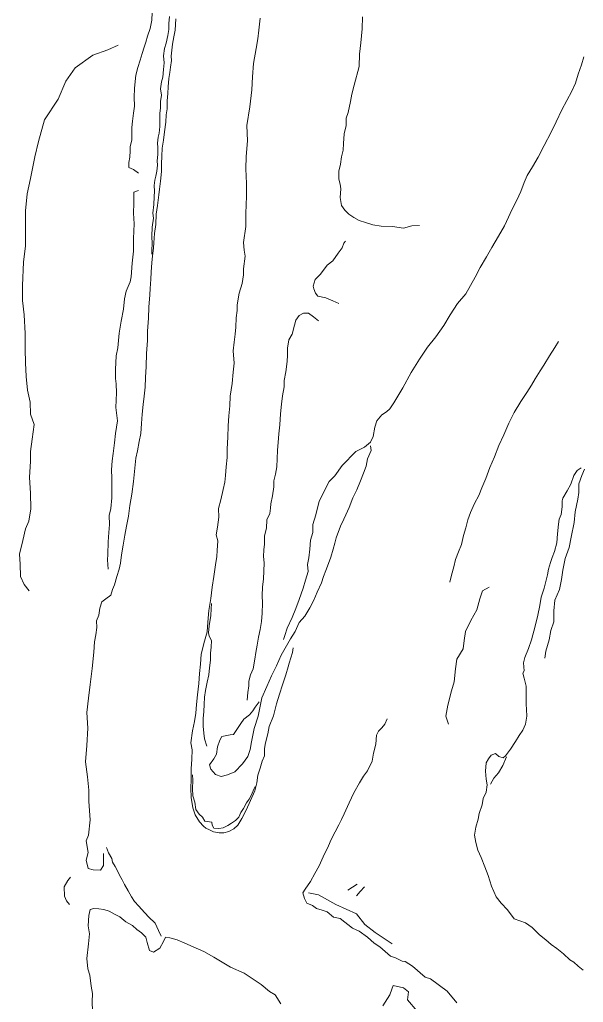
# Model space of a CAD drawing. Extents: x 683321 to 688873, y 7661944 to 7668387.
# Drawn here: x 687875.7 to 688087.9, y 7666023.8 to 7666393.6 of the extents above; entities that cross this region are included whole.
import ezdxf

# ---------------------------------------------------------------- set-up
doc = ezdxf.new("R2010")
doc.units = 0
doc.header["$MEASUREMENT"] = 0
doc.layers.add('01 CRESTA_Line', color=3, linetype='Continuous', lineweight=20)

msp = doc.modelspace()

# ---------------------------------------------------------------- linework, layer by layer
at = {"layer": '01 CRESTA_Line'}
for points in [[(687920.46, 7666335.77, 4280.26), (687918.56, 7666337.16, 4280.48), (687916.79, 7666337.94, 4280.45), (687916.77, 7666339.81, 4280.16), (687917.22, 7666341.84, 4280.01), (687917.29, 7666344.16, 4279.85), (687917.34, 7666345.76, 4279.63), (687917.97, 7666348.3, 4280.11), (687917.91, 7666349.7, 4279.95), (687918, 7666351.57, 4279.58), (687917.97, 7666352.96, 4279.67), (687918.19, 7666355.42, 4279.57), (687918.55, 7666358.42, 4279.55), (687918.94, 7666360.98, 4279.56), (687918.85, 7666364.42, 4279.36), (687918.98, 7666367.68, 4279.11), (687919.21, 7666370.3, 4278.79), (687919.48, 7666372.73, 4278.62), (687920.25, 7666375.61, 4278.42), (687921.11, 7666378.27, 4278.19), (687921.85, 7666380.84, 4277.99), (687922.57, 7666383.24, 4277.5), (687923.2, 7666385.05, 4277.34), (687923.9, 7666387.35, 4277.1), (687924.82, 7666390.19, 4276.8), (687925.46, 7666393.38, 4276.55), (687925.56, 7666396.29, 4276.19)], [(687932.11, 7666394.72, 4276.4), (687931.9, 7666392.14, 4276.54), (687931.89, 7666389.92, 4276.8), (687931.45, 7666387.65, 4276.97), (687930.82, 7666384.78, 4277.2), (687930.3, 7666382.66, 4277.38), (687929.88, 7666379.97, 4277.56), (687930.13, 7666377.32, 4277.9), (687929.86, 7666374.78, 4277.96), (687929.67, 7666371.98, 4278.23), (687929.14, 7666370.19, 4278.27), (687928.77, 7666367.51, 4278.56), (687929.08, 7666365.19, 4278.75), (687928.74, 7666362.77, 4278.9), (687928.7, 7666360.38, 4279.14), (687928.54, 7666358.21, 4279.33), (687928.48, 7666355.84, 4279.58), (687928.43, 7666353.37, 4279.78), (687928.18, 7666350.81, 4279.94), (687927.85, 7666349.36, 4280.08), (687927.58, 7666347.04, 4280.23), (687927.79, 7666345.47, 4280.37), (687927.72, 7666342.81, 4280.59), (687927.48, 7666340.41, 4280.78), (687927.62, 7666338.83, 4280.88), (687927.35, 7666336.53, 4281.18), (687926.96, 7666334.7, 4281.28), (687926.61, 7666333.23, 4281.43), (687926.39, 7666331.13, 4281.54), (687926.46, 7666329.04, 4281.72), (687926.41, 7666326.9, 4281.82), (687926.28, 7666324.04, 4282.01), (687925.89, 7666320.76, 4282.27), (687926.1, 7666318.82, 4282.45), (687925.57, 7666315.54, 4282.65), (687925.51, 7666312.1, 4282.96), (687925.57, 7666309.16, 4283.28), (687925.46, 7666306.95, 4283.49), (687925.54, 7666305.32, 4283.6)], [(688026.21, 7666316.06, 4301.84), (688023.33, 7666315.96, 4301.67), (688020.19, 7666315.08, 4300.93), (688016.12, 7666315.69, 4301.42), (688011.86, 7666315.89, 4301.25), (688008.62, 7666316.42, 4301.04), (688005.87, 7666317.25, 4300.94), (688003.56, 7666317.94, 4301.17), (688001.48, 7666319.06, 4301.25), (687999.62, 7666320.32, 4301.1), (687998.13, 7666321.83, 4300.78), (687996.92, 7666323.7, 4300.74), (687996.44, 7666326.61, 4301.15), (687996.59, 7666329.9, 4301.34), (687996.42, 7666331.72, 4301.18), (687995.91, 7666333.6, 4300.68), (687995.87, 7666336.62, 4300.69), (687996.45, 7666339.24, 4300.69), (687996.85, 7666342.01, 4301.21), (687997.5, 7666344.49, 4300.97), (687997.69, 7666346.94, 4300.31), (687997.87, 7666350.66, 4300.79), (687998.59, 7666353.73, 4300.56), (687998.62, 7666356.51, 4300.26), (687999.44, 7666358.64, 4300.39), (688000.25, 7666362.74, 4300.2), (688000.81, 7666365.48, 4300.09), (688001.68, 7666368.88, 4300.07), (688003.57, 7666375.95, 4300.51), (688003.71, 7666380.58, 4299.88), (688004.15, 7666384.85, 4299.14), (688004.66, 7666390.09, 4299.27), (688004.75, 7666394.59, 4298.99)], [(687907.29, 7666079.77, 4301.14), (687907.26, 7666075.31, 4301.61), (687906.16, 7666073.56, 4301.55), (687903.43, 7666073.64, 4302.04), (687901.47, 7666074.13, 4302.34), (687900.79, 7666077.32, 4302.14), (687901.48, 7666080.23, 4302.84), (687900.82, 7666084.57, 4301.27), (687901.62, 7666086.64, 4302.25), (687902.29, 7666092.5, 4301.57), (687901.74, 7666099.33, 4300.43), (687901.76, 7666103.59, 4300.52), (687901.22, 7666108.7, 4300.35), (687900.5, 7666114.3, 4300.13), (687901.07, 7666120.5, 4299.86), (687901.39, 7666126.91, 4299.11), (687901.06, 7666132.85, 4298.39), (687901.62, 7666138.24, 4297.35), (687902.21, 7666143.38, 4297.3), (687902.97, 7666149.44, 4296.9), (687903.6, 7666155.59, 4296.28), (687903.93, 7666159.41, 4295.99), (687904.39, 7666162.04, 4295.62), (687904.73, 7666164.85, 4295.36), (687904.63, 7666167.32, 4295.52), (687905.48, 7666169.49, 4295.06), (687905.89, 7666172.18, 4294.99), (687906.61, 7666174.55, 4294.63), (687908.18, 7666175.66, 4294.08), (687910.01, 7666176.98, 4293.79), (687910.62, 7666179.18, 4293.78), (687911.37, 7666180.96, 4293.79), (687912.34, 7666183.99, 4293.62), (687913.23, 7666186.8, 4293.4), (687913.64, 7666188.99, 4293.29), (687914.06, 7666192.15, 4293.02), (687914.74, 7666195.85, 4292.69), (687915.35, 7666199.6, 4292.37), (687915.93, 7666203.03, 4292.12), (687916.67, 7666206.68, 4291.95), (687917.23, 7666210.78, 4291.67), (687917.95, 7666215, 4291.33), (687918.63, 7666219.72, 4290.96), (687918.96, 7666223.57, 4290.45), (687919.49, 7666228.58, 4289.87), (687920.02, 7666231.37, 4289.7), (687920.73, 7666234.88, 4289.31), (687921.34, 7666237.8, 4289.15), (687921.6, 7666241.63, 4288.74), (687921.9, 7666245.11, 4288.4), (687922.27, 7666248.7, 4288.14), (687922.57, 7666251.9, 4287.89), (687922.98, 7666255.29, 4287.52), (687923.13, 7666258.97, 4287.31), (687923.33, 7666263.09, 4287.05), (687923.42, 7666267.99, 4286.63), (687923.83, 7666272.85, 4286.09), (687923.9, 7666276.36, 4285.85), (687924.17, 7666281.23, 4285.42), (687924.41, 7666285.34, 4285.03), (687924.69, 7666290, 4284.64), (687924.9, 7666292.42, 4284.49), (687925.12, 7666295.92, 4284.19), (687925.23, 7666298.54, 4284.03), (687925.47, 7666302.15, 4283.77), (687925.75, 7666304.62, 4283.67), (687926.09, 7666307.69, 4283.47), (687926.25, 7666309.57, 4283.28), (687926.5, 7666313.13, 4283), (687926.97, 7666316.5, 4282.7), (687927.16, 7666320.37, 4282.41), (687927.63, 7666323.58, 4282.19), (687928.08, 7666327.64, 4281.96), (687928.31, 7666329.83, 4281.83), (687928.72, 7666332.8, 4281.64), (687929.09, 7666336.38, 4281.15), (687929.09, 7666339.37, 4280.98), (687929.2, 7666342.17, 4280.68), (687929.4, 7666345.27, 4280.53), (687929.84, 7666348.2, 4280.25), (687930.28, 7666351.35, 4280.04), (687930.75, 7666354.94, 4279.56), (687930.93, 7666357.74, 4279.49), (687931.23, 7666360.05, 4279.3), (687931.29, 7666362.99, 4279.01), (687931.53, 7666365.72, 4278.83), (687931.66, 7666368.26, 4278.61), (687931.86, 7666371.45, 4278.41), (687932.23, 7666373.71, 4278.21), (687932.53, 7666375.71, 4278.07), (687932.9, 7666378.18, 4277.72), (687932.79, 7666379.79, 4277.76), (687933.3, 7666384.34, 4277.36), (687933.82, 7666387.13, 4277.07), (687934.22, 7666389.61, 4276.87), (687934.54, 7666393.84, 4276.53)], [(687966.21, 7666394.08, 4276.62), (687965.71, 7666389.6, 4277.01), (687965.42, 7666386.36, 4277.26), (687964.79, 7666382.7, 4277.51), (687963.79, 7666377.08, 4277.89), (687963.39, 7666372.05, 4278.3), (687963.16, 7666367.17, 4278.46), (687962.42, 7666360.77, 4279), (687961.29, 7666353.69, 4279.44), (687961.49, 7666348.01, 4279.82), (687961.03, 7666342.05, 4280.27), (687960.87, 7666337.38, 4280.68), (687961.09, 7666331.89, 4280.96), (687961.17, 7666327.16, 4281.52), (687960.92, 7666320.59, 4282.64), (687960.9, 7666315.74, 4282.42), (687960.03, 7666309.7, 4283.1), (687960.25, 7666306.84, 4283.45), (687960.6, 7666304.51, 4283.5), (687959.95, 7666299.84, 4284.55), (687959.95, 7666297.5, 4284.69), (687959.43, 7666294.33, 4284.92), (687958.35, 7666290.63, 4285.2), (687957.88, 7666287.82, 4285.19), (687957.65, 7666286.19, 4284.95), (687957.66, 7666284.09, 4284.92), (687957.19, 7666281.33, 4285.03), (687957.04, 7666277.82, 4285.2), (687956.88, 7666275.22, 4285.38), (687956.47, 7666272.19, 4285.63), (687956.06, 7666268.96, 4285.85), (687956.45, 7666264.36, 4286.43), (687956.04, 7666260.96, 4286.73), (687955.74, 7666256.63, 4287.2), (687955.02, 7666251.92, 4287.5), (687954.8, 7666248.21, 4287.89), (687954.41, 7666244.54, 4288.23), (687954.19, 7666240.75, 4288.43), (687954.03, 7666236.48, 4288.66), (687953.85, 7666232.1, 4289.35), (687953.89, 7666228.86, 4289.46), (687953.45, 7666225.34, 4289.83), (687953.26, 7666222.05, 4290.04), (687952.9, 7666219.52, 4290.13), (687952.37, 7666216.79, 4290.38), (687951.44, 7666212.89, 4290.75), (687950.56, 7666209.57, 4291.08), (687950.68, 7666206.36, 4291.29), (687950.14, 7666202.66, 4291.43), (687949.69, 7666199.65, 4291.99), (687950.28, 7666197.49, 4292.48), (687950.11, 7666193.83, 4292.86), (687949.96, 7666191.58, 4292.99), (687949.5, 7666188.39, 4293.01), (687948.79, 7666184.06, 4293.47), (687948.13, 7666180.07, 4293.64), (687947.65, 7666175.79, 4294), (687946.99, 7666171.23, 4294.61), (687946.53, 7666166.82, 4295), (687946.35, 7666163.23, 4295.36), (687945.25, 7666159.68, 4295.55), (687944.08, 7666154.81, 4296.13), (687943.8, 7666151.01, 4296.39), (687943.38, 7666147.56, 4296.6), (687943.14, 7666143.77, 4296.62), (687942.72, 7666139.51, 4297.26), (687942.27, 7666135.83, 4297.56), (687942.04, 7666132.61, 4297.89), (687941.49, 7666129.48, 4297.92), (687940.84, 7666125.95, 4298.2), (687940.19, 7666121.45, 4298.9), (687940.68, 7666118.84, 4299.11), (687940.48, 7666115.26, 4299.45), (687940.27, 7666111.72, 4299.57), (687940.23, 7666107.7, 4299.79), (687940.11, 7666104.41, 4300.06), (687940.25, 7666100.83, 4300.41), (687940.87, 7666097.02, 4300.55), (687941.76, 7666094.35, 4300.73), (687943.46, 7666091.69, 4300.93), (687944.92, 7666090.03, 4301.12), (687945.82, 7666089.39, 4301.16), (687947.14, 7666088.74, 4301.22), (687948.73, 7666087.97, 4301.16), (687950.81, 7666087.57, 4301.12), (687952.64, 7666087.57, 4301.14), (687954.41, 7666088.04, 4301.15), (687956.32, 7666089.14, 4301.31), (687957.87, 7666090.48, 4301.49), (687959.37, 7666093.03, 4301.79), (687960.99, 7666096.09, 4301.85), (687962.64, 7666099.77, 4302.05), (687964.22, 7666103.34, 4301.91), (687964.99, 7666106.34, 4302.1), (687965.42, 7666109.24, 4302.42), (687966.22, 7666111.96, 4302.76), (687966.97, 7666114.51, 4302.81), (687967.88, 7666116.6, 4302.99), (687967.94, 7666119.26, 4303.29), (687968.31, 7666121.46, 4303.46), (687969.14, 7666124.78, 4303.63), (687969.61, 7666127.53, 4303.67), (687971.25, 7666131.63, 4304.26), (687972.44, 7666136.16, 4304.41), (687973.57, 7666139.71, 4304.69), (687974.69, 7666143.23, 4304.83), (687975.97, 7666147.01, 4305.16), (687976.86, 7666150.06, 4305.29), (687977.2, 7666151.48, 4305.79), (687978.42, 7666155.46, 4306.25), (687978.74, 7666157.13, 4306.58)], [(687879.33, 7666178.63, 4275.59), (687877.42, 7666181.07, 4274.94), (687876.08, 7666184, 4275.09), (687875.88, 7666188.71, 4275.16), (687875.72, 7666192.43, 4274.04), (687876.89, 7666197.61, 4274.74), (687877.89, 7666202.02, 4274.12), (687879.12, 7666204.89, 4274.41), (687879.88, 7666209.45, 4273.88), (687879.77, 7666215.34, 4274.25), (687879.42, 7666221.33, 4274.28), (687879.85, 7666227.44, 4273.67), (687879.85, 7666231.03, 4273.99), (687880.45, 7666235.77, 4273.46), (687881.16, 7666241.22, 4273.27), (687879.81, 7666245.13, 4273.39), (687879.64, 7666249.63, 4273.38), (687878.67, 7666254.21, 4273.31), (687878.16, 7666259.23, 4273.52), (687877.96, 7666264.46, 4273.28), (687877.75, 7666269.59, 4273.02), (687877.75, 7666275.42, 4272.9), (687877.46, 7666282.44, 4273.13), (687876.83, 7666287.92, 4272.96), (687876.82, 7666293.51, 4273), (687877.18, 7666302.28, 4272.89), (687877.91, 7666308.46, 4272.93), (687877.91, 7666316.28, 4272.93), (687877.98, 7666321.65, 4272.49), (687878.5, 7666327.97, 4272.32), (687879.85, 7666333.84, 4272.14), (687881.41, 7666341.91, 4272.16), (687882.77, 7666347.68, 4271.95), (687885.11, 7666355.83, 4272.13), (687890.21, 7666363.63, 4272.62), (687893.07, 7666370.38, 4272.66), (687896.66, 7666375.48, 4272.23), (687903.26, 7666380.19, 4272.45), (687908.94, 7666382.21, 4271.63), (687912.8, 7666384.01, 4271.64)], [(688088.09, 7666379.6, 4325.2), (688087.19, 7666376.63, 4324.89), (688085.95, 7666373.05, 4324.69), (688084.98, 7666369.68, 4324.59), (688083.62, 7666366.72, 4324.29), (688081.76, 7666363.2, 4323.93), (688079.88, 7666359.59, 4323.89), (688077.64, 7666355.08, 4323.16), (688075.77, 7666351.24, 4322.98), (688073.17, 7666346.22, 4322.11), (688070.92, 7666341.77, 4322.06), (688068.8, 7666338.18, 4321.89), (688066.79, 7666334.92, 4322.29), (688065.7, 7666332.25, 4322.08), (688064.41, 7666328.93, 4321.6), (688062.9, 7666325.65, 4321.29), (688060.96, 7666322.03, 4320.86), (688059.79, 7666319.24, 4320.81), (688058.23, 7666316.04, 4320.61), (688056.04, 7666312.1, 4320.26), (688053.5, 7666307.8, 4319.7), (688051.47, 7666304.38, 4319.56), (688049.14, 7666300.28, 4319.21), (688047.21, 7666296.61, 4319.09), (688043.69, 7666290.38, 4318.39), (688040.58, 7666286.7, 4318.32), (688037.8, 7666282.51, 4318.03), (688035.42, 7666278.48, 4317.79), (688032.36, 7666274.18, 4317.44), (688029.3, 7666270.37, 4317.31), (688026.22, 7666265.79, 4316.73), (688023.14, 7666260.75, 4316.3), (688019.97, 7666255.08, 4315.42), (688016.61, 7666249.33, 4314.89), (688015.13, 7666247.11, 4314.64), (688013.88, 7666246.04, 4314.16), (688012.08, 7666244.87, 4313.36), (688010.24, 7666242.55, 4313.39), (688009.41, 7666240.25, 4313.22), (688008.75, 7666236.76, 4312.92), (688007.83, 7666234.59, 4312.98), (688005.5, 7666232.67, 4312.32), (688002.32, 7666231.04, 4311), (687997.07, 7666225.74, 4311.59), (687994.38, 7666221.88, 4311.58), (687992.19, 7666219.82, 4311.23), (687990.55, 7666216.65, 4310.97), (687988.49, 7666212.24, 4310.36), (687987.81, 7666209.92, 4310.5), (687987.2, 7666207.26, 4310.04), (687986.12, 7666203.6, 4309.73), (687986.03, 7666200.62, 4309.36), (687985.25, 7666197.76, 4309.03), (687984.94, 7666194.28, 4308.67), (687984.63, 7666191.09, 4308.61), (687984.08, 7666188.5, 4308.28), (687984.38, 7666185.88, 4308.56), (687983.3, 7666182.67, 4307.81), (687982.42, 7666179.6, 4307.54), (687980.92, 7666175.42, 4307.14), (687979.66, 7666172.05, 4306.67), (687978.35, 7666168.6, 4306.76), (687976.41, 7666164.6, 4306.25), (687975.5, 7666161.78, 4305.94), (687975.05, 7666160.3, 4305.77)], [(687920.4, 7666329.26, 4281.52), (687918.76, 7666328.64, 4282.11), (687918.64, 7666324.51, 4282.39), (687918.54, 7666320.75, 4282.71), (687918.79, 7666316.78, 4283.04), (687918.55, 7666311.26, 4283.42), (687918.61, 7666306.5, 4283.71), (687918.06, 7666301.88, 4284.03), (687917.74, 7666296.76, 4284.25), (687917.29, 7666294.94, 4284.81), (687915.84, 7666291.36, 4285.23), (687915.18, 7666288.58, 4285.39), (687914.78, 7666284.68, 4285.65), (687913.89, 7666280.15, 4286.02), (687913.19, 7666275.63, 4286.49), (687912.73, 7666270.07, 4287.19), (687912, 7666267.07, 4287.33), (687911.75, 7666261.9, 4288.01), (687911.81, 7666258.49, 4288.23), (687912.04, 7666256.57, 4288.55), (687912.13, 7666253.14, 4288.51), (687911.88, 7666247.59, 4288.77), (687912.55, 7666242.55, 4288.17), (687911.84, 7666237.85, 4290.03), (687911.41, 7666234.34, 4290.33), (687910.94, 7666230.36, 4290.72), (687910.53, 7666227.53, 4290.99), (687910.34, 7666224.18, 4291.03), (687910.46, 7666221.04, 4291.47), (687910.39, 7666217.83, 4291.93), (687910.38, 7666213.66, 4291.95), (687910.02, 7666209.6, 4292.14), (687909.42, 7666207.02, 4292.36), (687909.48, 7666203.62, 4292.41), (687909.32, 7666200.55, 4292.68), (687909, 7666197.03, 4292.86), (687908.89, 7666192.34, 4293.33), (687908.73, 7666190.32, 4293.57), (687909.07, 7666186.78, 4292.96)], [(687995.86, 7666286.76, 4296.17), (687993.64, 7666287.8, 4296.16), (687991.04, 7666288.94, 4296.11), (687987.96, 7666289.53, 4296.04), (687987.1, 7666290.66, 4296.44), (687986.43, 7666292.33, 4297.1), (687986.23, 7666293.32, 4296.98), (687987, 7666295.75, 4297.05), (687989.02, 7666297.76, 4297.23), (687991.54, 7666301.18, 4296.86), (687993.64, 7666302.78, 4297.41), (687995.65, 7666305.64, 4298.07), (687997.16, 7666307.66, 4297.59), (687997.74, 7666309.46, 4296.86), (687998.37, 7666310.22, 4296.74)], [(687961.39, 7666137.48, 4302.5), (687961.58, 7666140.37, 4302.61), (687961.98, 7666142.84, 4302.33), (687962, 7666144.59, 4302.23), (687962.58, 7666147.02, 4302.45), (687963.58, 7666149.25, 4302.34), (687964.26, 7666152.87, 4302.02), (687964.64, 7666155.42, 4302.09), (687965.09, 7666158.17, 4302.16), (687965.61, 7666161.2, 4302.1), (687966.2, 7666164.1, 4301.79), (687966.75, 7666167.06, 4301.43), (687967.06, 7666170.23, 4301.33), (687967.15, 7666174.04, 4301.25), (687967.01, 7666176.91, 4301.33), (687967.2, 7666180.06, 4301.27), (687967.46, 7666183.12, 4301.02), (687967.69, 7666186.05, 4300.81), (687967.76, 7666189.16, 4300.93), (687967.55, 7666191.5, 4300.88), (687967.69, 7666194.07, 4301.1), (687967.87, 7666196.26, 4301.06), (687967.85, 7666199.39, 4300.84), (687968.65, 7666202.25, 4300.67), (687968.74, 7666205.32, 4300.61), (687969.87, 7666207.75, 4300.57), (687970.18, 7666209.7, 4300.24), (687970.3, 7666211.33, 4300.21), (687970.85, 7666214.45, 4300.23), (687971.36, 7666217.81, 4299.97), (687971.45, 7666220.09, 4299.95), (687971.99, 7666222.58, 4299.69), (687972.49, 7666225.25, 4299.57), (687972.65, 7666228.36, 4299.62), (687972.81, 7666231.53, 4299.58), (687973.04, 7666234.41, 4299.78), (687973.28, 7666237.77, 4299.2), (687973.61, 7666241.09, 4299.07), (687973.94, 7666245.3, 4299.05), (687974.29, 7666248.91, 4298.84), (687974.7, 7666252, 4299.02), (687975.32, 7666255.44, 4298.84), (687975.35, 7666257.73, 4298.56), (687975.87, 7666261.1, 4298.31), (687976.42, 7666264.94, 4298.19), (687976.59, 7666267.34, 4298.03), (687976.52, 7666269.98, 4297.94), (687977, 7666273.06, 4297.75), (687978.28, 7666275.21, 4297.72), (687979.19, 7666278.62, 4297.64), (687979.69, 7666280.55, 4297.19), (687980.94, 7666282.2, 4297.22), (687982.59, 7666283.15, 4297.46), (687984.47, 7666283.07, 4297.64), (687986.3, 7666281.74, 4297.53), (687988.17, 7666280.22, 4296.75)], [(688037.71, 7666181.91, 4309.59), (688038.29, 7666184.56, 4309.78), (688039.13, 7666187.64, 4310.47), (688039.81, 7666190.46, 4310.8), (688040.96, 7666193.29, 4311.17), (688042.07, 7666196.05, 4311.13), (688042.82, 7666199.41, 4311.37), (688043.68, 7666202.36, 4311.68), (688044.5, 7666205.39, 4311.87), (688045.49, 7666208.16, 4311.99), (688046.96, 7666211.54, 4312.17), (688048.55, 7666214.53, 4312.42), (688049.75, 7666217.38, 4312.76), (688051.17, 7666220.86, 4312.95), (688052.7, 7666224.99, 4313.29), (688054.44, 7666229.11, 4313.54), (688056.1, 7666233.36, 4313.84), (688057.98, 7666237.35, 4314.11), (688059.9, 7666241.7, 4314.39), (688061.87, 7666245.75, 4314.76), (688064.38, 7666249.94, 4315.14), (688066.67, 7666253.3, 4315.35), (688068.35, 7666255.98, 4315.56), (688069.73, 7666258.47, 4315.89), (688071.62, 7666261.41, 4316.15), (688073.09, 7666263.61, 4316.27), (688075.14, 7666267.06, 4316.88), (688077.13, 7666270.24, 4317.18), (688078.63, 7666272.44, 4317.2)], [(687965.91, 7666136.86, 4304.49), (687964.42, 7666134.91, 4304.15), (687963.56, 7666133.51, 4303.92), (687962.29, 7666131.98, 4303.54), (687960.09, 7666130.32, 4303.44), (687958.99, 7666128.77, 4303.05), (687957.98, 7666127.21, 4302.59), (687956.28, 7666124.53, 4302.46), (687954.91, 7666124.43, 4302), (687951.78, 7666123.87, 4301.92), (687951.12, 7666122.42, 4301.32), (687950.24, 7666119.99, 4301.04), (687949.87, 7666117.19, 4301.27), (687948.82, 7666115.48, 4300.67), (687947.13, 7666113.2, 4300.26), (687947.63, 7666111.57, 4300.11), (687949.4, 7666109.5, 4300.26), (687951.6, 7666108.81, 4300.5), (687953.93, 7666109.44, 4301.59), (687956.69, 7666110.49, 4302.39), (687959.62, 7666113.53, 4302.56), (687961.61, 7666116.27, 4302.15), (687962.44, 7666118.95, 4302.39), (687962.98, 7666121.81, 4303.18), (687964.06, 7666126.81, 4303.47), (687965.57, 7666131.54, 4303.59), (687966.84, 7666138.41, 4304.94), (687968.76, 7666142.58, 4305.27), (687970.54, 7666146.61, 4305.54), (687972.45, 7666150.47, 4305.91), (687974.12, 7666154.46, 4306.42), (687976.16, 7666158, 4306.4), (687977.74, 7666160.63, 4306.59), (687979.45, 7666163.39, 4306.91), (687980.95, 7666166.74, 4307.11), (687983.02, 7666169.11, 4307.43), (687984.92, 7666172.26, 4307.64), (687986.41, 7666175.13, 4307.83), (687987.77, 7666178.17, 4308.11), (687989.37, 7666181.65, 4308.52), (687990.12, 7666184.02, 4308.75), (687990.98, 7666186.32, 4308.98), (687992.03, 7666188.93, 4309.23), (687992.81, 7666191.3, 4309.57), (687993.8, 7666194.27, 4309.73), (687994.34, 7666196.61, 4310.08), (687994.87, 7666198.63, 4310.34), (687996.48, 7666203, 4310.49), (687997.78, 7666205.63, 4310.67), (687998.48, 7666207.3, 4310.77), (687999.73, 7666210.06, 4310.89), (688001.14, 7666213.58, 4311.21), (688002.65, 7666216.7, 4311.36), (688004.08, 7666219.97, 4311.46), (688005.2, 7666222.93, 4311.79), (688006.14, 7666225.5, 4312.17), (688006.67, 7666228.25, 4312.3), (688008.07, 7666231.47, 4312.31), (688007.75, 7666233.14, 4312.9)], [(688087.83, 7666035.89, 4333.51), (688085.92, 7666037.44, 4332.93), (688084.32, 7666038.93, 4333.4), (688082.87, 7666039.77, 4333.36), (688080.51, 7666041.99, 4333.37), (688077.97, 7666044.03, 4332.94), (688075.84, 7666045.57, 4333.67), (688073.85, 7666047.32, 4333.5), (688071.4, 7666049.16, 4332.93), (688068.68, 7666051.96, 4333.71), (688066.13, 7666053.77, 4333.04), (688061.87, 7666055.16, 4332.37), (688059.35, 7666058.61, 4332.83), (688056.99, 7666061.07, 4332.57), (688055.13, 7666063.55, 4332.61), (688053.31, 7666067.53, 4332.16), (688052.07, 7666071.49, 4331.96), (688050.88, 7666074.76, 4332.14), (688049.49, 7666078.31, 4332.09), (688048.23, 7666081.07, 4332), (688047.48, 7666083.89, 4332.05), (688046.91, 7666086.65, 4332.32), (688047.43, 7666089.68, 4332.19), (688048.33, 7666092.72, 4332.23), (688048.68, 7666094.86, 4332.66), (688049.83, 7666098.17, 4332.39), (688050.17, 7666100.45, 4332.35), (688051.3, 7666102.88, 4332.4), (688051.66, 7666105.6, 4332), (688051.3, 7666107.81, 4331.45), (688051.06, 7666110.78, 4330.69), (688051.28, 7666113.88, 4330.41), (688052.19, 7666115.45, 4330.58), (688053.2, 7666116.82, 4330.67), (688054.87, 7666117.45, 4330.83), (688056.07, 7666116.34, 4331.77), (688057.68, 7666115.79, 4332.91), (688058.65, 7666116.54, 4332.95), (688060.51, 7666119.02, 4332.58), (688062.44, 7666121.92, 4332.16), (688063.76, 7666124.17, 4332.44), (688065.1, 7666126.15, 4332.77), (688066.12, 7666128.45, 4332.94), (688066.64, 7666131.45, 4332.77), (688066.5, 7666134.03, 4332.86), (688066.43, 7666136.04, 4333.05), (688066.34, 7666139.14, 4332.33), (688066.34, 7666142.72, 4331.79), (688065.63, 7666145.74, 4331.75), (688065.14, 7666147.62, 4331.86), (688065.6, 7666148.49, 4331.99), (688065.36, 7666151.57, 4330.75), (688065.95, 7666153.6, 4330.71), (688067.32, 7666156.94, 4330.83), (688068.43, 7666160.24, 4331.27), (688069.74, 7666165.3, 4331.24), (688070.79, 7666169.46, 4331.45), (688071.5, 7666173.09, 4331.11), (688072.04, 7666176.3, 4331.6), (688073.17, 7666179.69, 4331.72), (688074.42, 7666184.71, 4331.64), (688074.84, 7666186.82, 4331.17), (688075.58, 7666189.28, 4331.13), (688076.23, 7666191.2, 4331.07), (688077.09, 7666193.41, 4330.98), (688077.93, 7666196.72, 4331.24), (688078.22, 7666200.15, 4331.08), (688078.53, 7666203.7, 4331.3), (688078.82, 7666205.65, 4331.16), (688079.59, 7666207.36, 4331.09), (688079.99, 7666210.22, 4331.31), (688079.93, 7666212.52, 4331.32), (688080.23, 7666213.56, 4331.27), (688081.79, 7666216.33, 4332.29), (688083.2, 7666218.72, 4332.6), (688084.4, 7666221.99, 4331.9), (688085.54, 7666223.98, 4332.09), (688087.11, 7666224.9, 4331.75)], [(688073.37, 7666153.27, 4331.6), (688073.82, 7666155.98, 4331.81), (688075.06, 7666160.17, 4332.01), (688075.69, 7666163.67, 4332.23), (688076.77, 7666166.99, 4332.17), (688076.79, 7666171.16, 4332.51), (688077.23, 7666175.13, 4332.48), (688078.95, 7666179.18, 4332.33), (688079.71, 7666182.95, 4332.26), (688080.2, 7666186.41, 4332.26), (688081.02, 7666190.75, 4332.41), (688082.54, 7666194.97, 4332.73), (688083.3, 7666198.88, 4332.53), (688084.49, 7666204.31, 4332.58), (688084.88, 7666208.38, 4332.64), (688085.85, 7666213.08, 4333.82), (688086.27, 7666215.68, 4332.42), (688086.21, 7666218.89, 4332.37), (688087.33, 7666222, 4332.33), (688088.37, 7666224.38, 4332.22)], [(688052.47, 7666180.01, 4317.83), (688049.93, 7666178.67, 4317.43), (688048.95, 7666175.64, 4317.37), (688047.88, 7666171.45, 4317.58), (688045.62, 7666167.44, 4317.24), (688043.6, 7666163.38, 4317.71), (688043.12, 7666160.01, 4317.55), (688042.68, 7666156.86, 4317.76), (688040.24, 7666152.94, 4316.94), (688039.8, 7666149.23, 4316.35), (688039.26, 7666144.44, 4317.14), (688038.32, 7666141.07, 4317.04), (688036.93, 7666135.64, 4317.46), (688036.1, 7666131.49, 4316.72), (688037.2, 7666128.52, 4316.95)], [(687947.95, 7666173.84, 4294.19), (687947.81, 7666171.88, 4294.52), (687947.63, 7666169.4, 4294.67), (687947.09, 7666165.53, 4295.23), (687946.76, 7666162.78, 4295.49), (687947.1, 7666161.64, 4295.38), (687947.9, 7666159.91, 4295.25), (687947.85, 7666157.42, 4295.95), (687947.62, 7666155.18, 4296.35), (687947.6, 7666152.6, 4296.69), (687947.15, 7666149.61, 4296.69), (687946.9, 7666147.06, 4296.83), (687946.33, 7666144.31, 4297.05), (687945.72, 7666141.1, 4297.26), (687945.29, 7666138.68, 4297.49), (687945.22, 7666135.88, 4297.76), (687945.05, 7666133.28, 4297.95), (687944.78, 7666130.57, 4298.3), (687944.84, 7666127.66, 4298.75), (687945, 7666125.11, 4298.81), (687945.33, 7666122.89, 4298.94), (687946.2, 7666120.21, 4299.3)], [(688040.25, 7666023.66, 4308.52), (688036.66, 7666027.96, 4308.64), (688030.35, 7666032.63, 4308.4), (688028.41, 7666033.28, 4308.39), (688023.66, 7666037.35, 4306.78), (688020.86, 7666039.15, 4306.44), (688019.72, 7666039.33, 4306.14), (688017.24, 7666040.52, 4305.63), (688015.38, 7666041.18, 4305.39), (688011.25, 7666044.71, 4304.85), (688009.21, 7666046.09, 4305.16), (688006.64, 7666048.37, 4304.63), (688003.55, 7666050.57, 4304.24), (688000.98, 7666051.65, 4304.52), (687996.34, 7666055.28, 4303.4), (687993.93, 7666055.82, 4303.4), (687991.44, 7666057.84, 4303.68), (687989.57, 7666058.47, 4304.13), (687987.46, 7666059.13, 4304.04), (687985.92, 7666060.21, 4303.74), (687983.8, 7666061.05, 4303.59), (687982.96, 7666062.85, 4303.08), (687982.31, 7666064.94, 4303.07), (687983.18, 7666066.44, 4303.18), (687985.21, 7666069.23, 4302.64), (687986.88, 7666072.25, 4302.53), (687988.51, 7666075.12, 4302.6), (687989.99, 7666078.59, 4302.64), (687991.99, 7666082.68, 4302.83), (687993.05, 7666085.13, 4303.02), (687994.47, 7666088, 4302.93), (687995.84, 7666090.6, 4303.3), (687996.86, 7666092.58, 4303.6), (687997.83, 7666094.75, 4303.69), (687999.77, 7666098.87, 4303.8), (688001.56, 7666102.67, 4303.61), (688003.63, 7666106.43, 4303.85), (688005.22, 7666108.88, 4303.94), (688006.64, 7666110.91, 4304.15), (688008.42, 7666114.5, 4303.69), (688008.92, 7666117.57, 4303.91), (688009.81, 7666121, 4303.74), (688010, 7666124.29, 4303.57), (688010.83, 7666125.85, 4304.06), (688012.02, 7666127.03, 4304.31), (688013.15, 7666128.52, 4304.11), (688014.05, 7666130.53, 4304)], [(688052.92, 7666105.85, 4332.6), (688054.27, 7666108.09, 4332.57), (688056.01, 7666110.13, 4332.81), (688057.62, 7666112.89, 4332.59), (688058.97, 7666116.14, 4332.71)], [(687964.38, 7666105.06, 4302.23), (687963.59, 7666103.32, 4302.14), (687962.84, 7666101.57, 4302.13), (687962.08, 7666100.19, 4301.95), (687961.11, 7666098.92, 4301.9), (687959.97, 7666096.78, 4301.75), (687958.93, 7666095.28, 4301.66), (687958.22, 7666093.49, 4301.49), (687956.93, 7666092.25, 4301.36), (687955.52, 7666091.23, 4301.33), (687954.03, 7666090.33, 4301.29), (687952.31, 7666089.44, 4301.2), (687950.74, 7666089.24, 4301.2), (687948.85, 7666089.35, 4301.24), (687948.2, 7666090.51, 4301.2), (687948.03, 7666091.54, 4301.14), (687945.42, 7666091.94, 4300.9), (687944.49, 7666093.45, 4300.62), (687943.27, 7666094.57, 4300.67), (687942.02, 7666096.4, 4300.48), (687941.68, 7666099.08, 4300.6), (687940.95, 7666101.53, 4300.31), (687940.83, 7666104.12, 4300.1), (687940.94, 7666107.44, 4299.83), (687940.81, 7666109.39, 4299.7)], [(687928.94, 7666048.74, 4302.83), (687927.98, 7666050.79, 4303.16), (687926.75, 7666053.61, 4302.76), (687924.18, 7666056.03, 4302.27), (687921.59, 7666058.86, 4302.49), (687920.55, 7666059.97, 4302.57), (687918.94, 7666061.71, 4302.71), (687917.84, 7666063.53, 4302.32), (687916.6, 7666065.71, 4301.54), (687915.22, 7666068.18, 4301.48), (687914.29, 7666069.94, 4301.24), (687913.36, 7666071.63, 4301.11), (687912.7, 7666073.09, 4301.51), (687911.66, 7666074.86, 4301.56), (687910.64, 7666076.49, 4301.14), (687910.39, 7666077.87, 4301.12), (687909.19, 7666080.08, 4300.38), (687908.39, 7666082.12, 4300.04)], [(687894.46, 7666060.64, 4298.58), (687893.4, 7666062.04, 4298.54), (687892.54, 7666063.76, 4298.09), (687892.53, 7666067.29, 4297.41), (687893.8, 7666069.64, 4297.69), (687894.87, 7666070.86, 4298.62)], [(688002.83, 7666068.27, 4303.03), (687999.29, 7666065.95, 4303.14)], [(688005.6, 7666067.23, 4302.85), (688003.96, 7666065.49, 4302.79), (688002.5, 7666063.92, 4302.7)], [(687984.45, 7666064.98, 4301.78), (687988.18, 7666064.28, 4302.93), (687994.74, 7666060.63, 4304.25), (688002.58, 7666057.04, 4305.5), (688005.7, 7666053.06, 4305.58), (688009.53, 7666050.08, 4305.89), (688015.93, 7666045.85, 4306.68)], [(687903.14, 7666020.56, 4302.22), (687903.04, 7666023.96, 4302.26), (687903.2, 7666027.17, 4302.37), (687902.67, 7666029.82, 4302.46), (687902.13, 7666034.03, 4302.27), (687901.39, 7666036.44, 4302.73), (687901.03, 7666040.27, 4303.14), (687901.6, 7666045.79, 4302.63), (687901.98, 7666049.6, 4302.59), (687901.56, 7666052.57, 4302.47), (687901.78, 7666056.49, 4302.81), (687902.3, 7666058.68, 4302.99), (687903.64, 7666059.08, 4303.29), (687905.47, 7666059.02, 4303.39), (687907.44, 7666058.74, 4303.02), (687909.4, 7666058.12, 4303.43), (687911.68, 7666056.88, 4303.12), (687913.38, 7666055.97, 4302.75), (687915.75, 7666054.06, 4303.01), (687918.25, 7666052.69, 4303.19), (687919.85, 7666051.2, 4303.28), (687921.53, 7666049.96, 4303.16), (687923.21, 7666048.26, 4303.12), (687923.76, 7666046.29, 4303.35), (687924.65, 7666043.31, 4304.7), (687926.15, 7666042.64, 4304.77), (687928.43, 7666044.14, 4303.94), (687929.86, 7666046.66, 4302.83), (687930.61, 7666048.28, 4302.41), (687932.27, 7666048.04, 4302.56), (687935.03, 7666047.3, 4302.88), (687937.9, 7666046.09, 4302.77), (687940.99, 7666044.72, 4302.89), (687945.11, 7666042.92, 4302.82), (687948.79, 7666040.83, 4303.17), (687955.06, 7666037.06, 4303.37), (687960.21, 7666034.83, 4303.84), (687966.66, 7666030.49, 4303.89), (687969.72, 7666027.9, 4303.8), (687971.86, 7666026.66, 4303.68), (687974.04, 7666023.29, 4304.34)], [(688012.38, 7666022.44, 4305.69), (688015.02, 7666026.57, 4305.71), (688015.79, 7666028.7, 4305.82), (688016.31, 7666030.17, 4305.47), (688020.25, 7666029.3, 4306.16), (688022.15, 7666027.7, 4307.06), (688021.68, 7666024.68, 4307.26), (688025.31, 7666020.52, 4307.98)]]:
    msp.add_polyline3d(points, dxfattribs=at)

doc.saveas('drawing.dxf')
